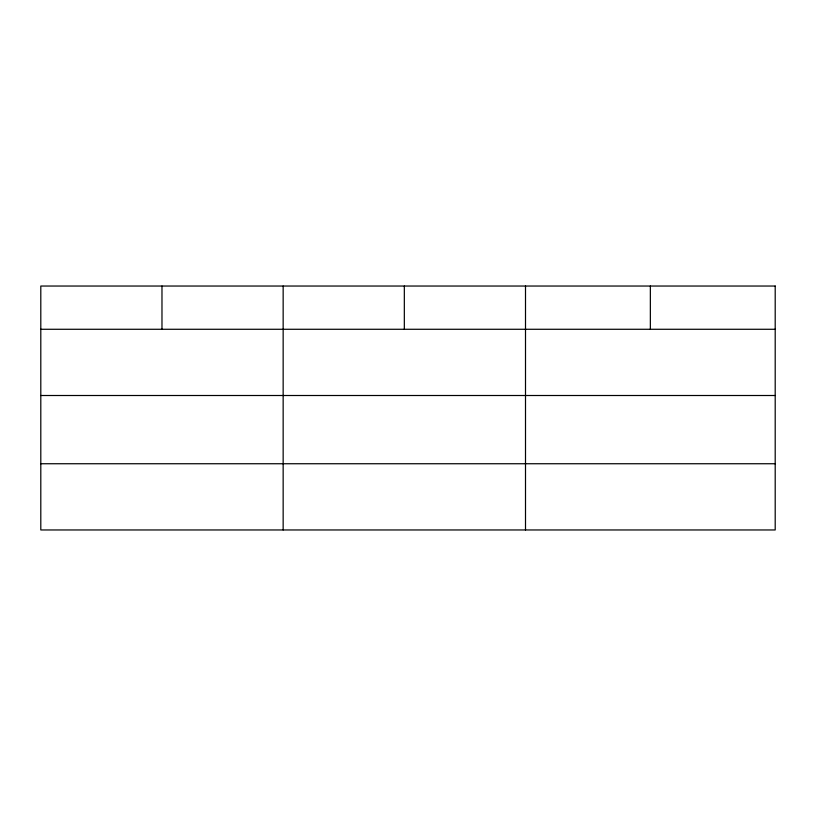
<?xml version="1.0" encoding="UTF-8"?>
<svg xmlns="http://www.w3.org/2000/svg" width="816" height="816" viewBox="0 0 816 816"><rect width="100%" height="100%" fill="white"/><g stroke="black" fill="none" stroke-linecap="round" stroke-linejoin="round"><path stroke-width="1.22" d="M40.8 329.276L775.2 329.276M40.8 395.505L775.2 395.505M40.8 463.743L775.2 463.743M650.352 286.039L650.352 329.276M525.504 286.039L525.504 529.961M404.328 286.039L404.328 329.276M283.152 286.039L283.152 529.961M161.976 286.039L161.976 329.276M775.2 286.039L40.8 286.039L40.8 529.961L775.2 529.961L775.2 286.039"/></g></svg>
